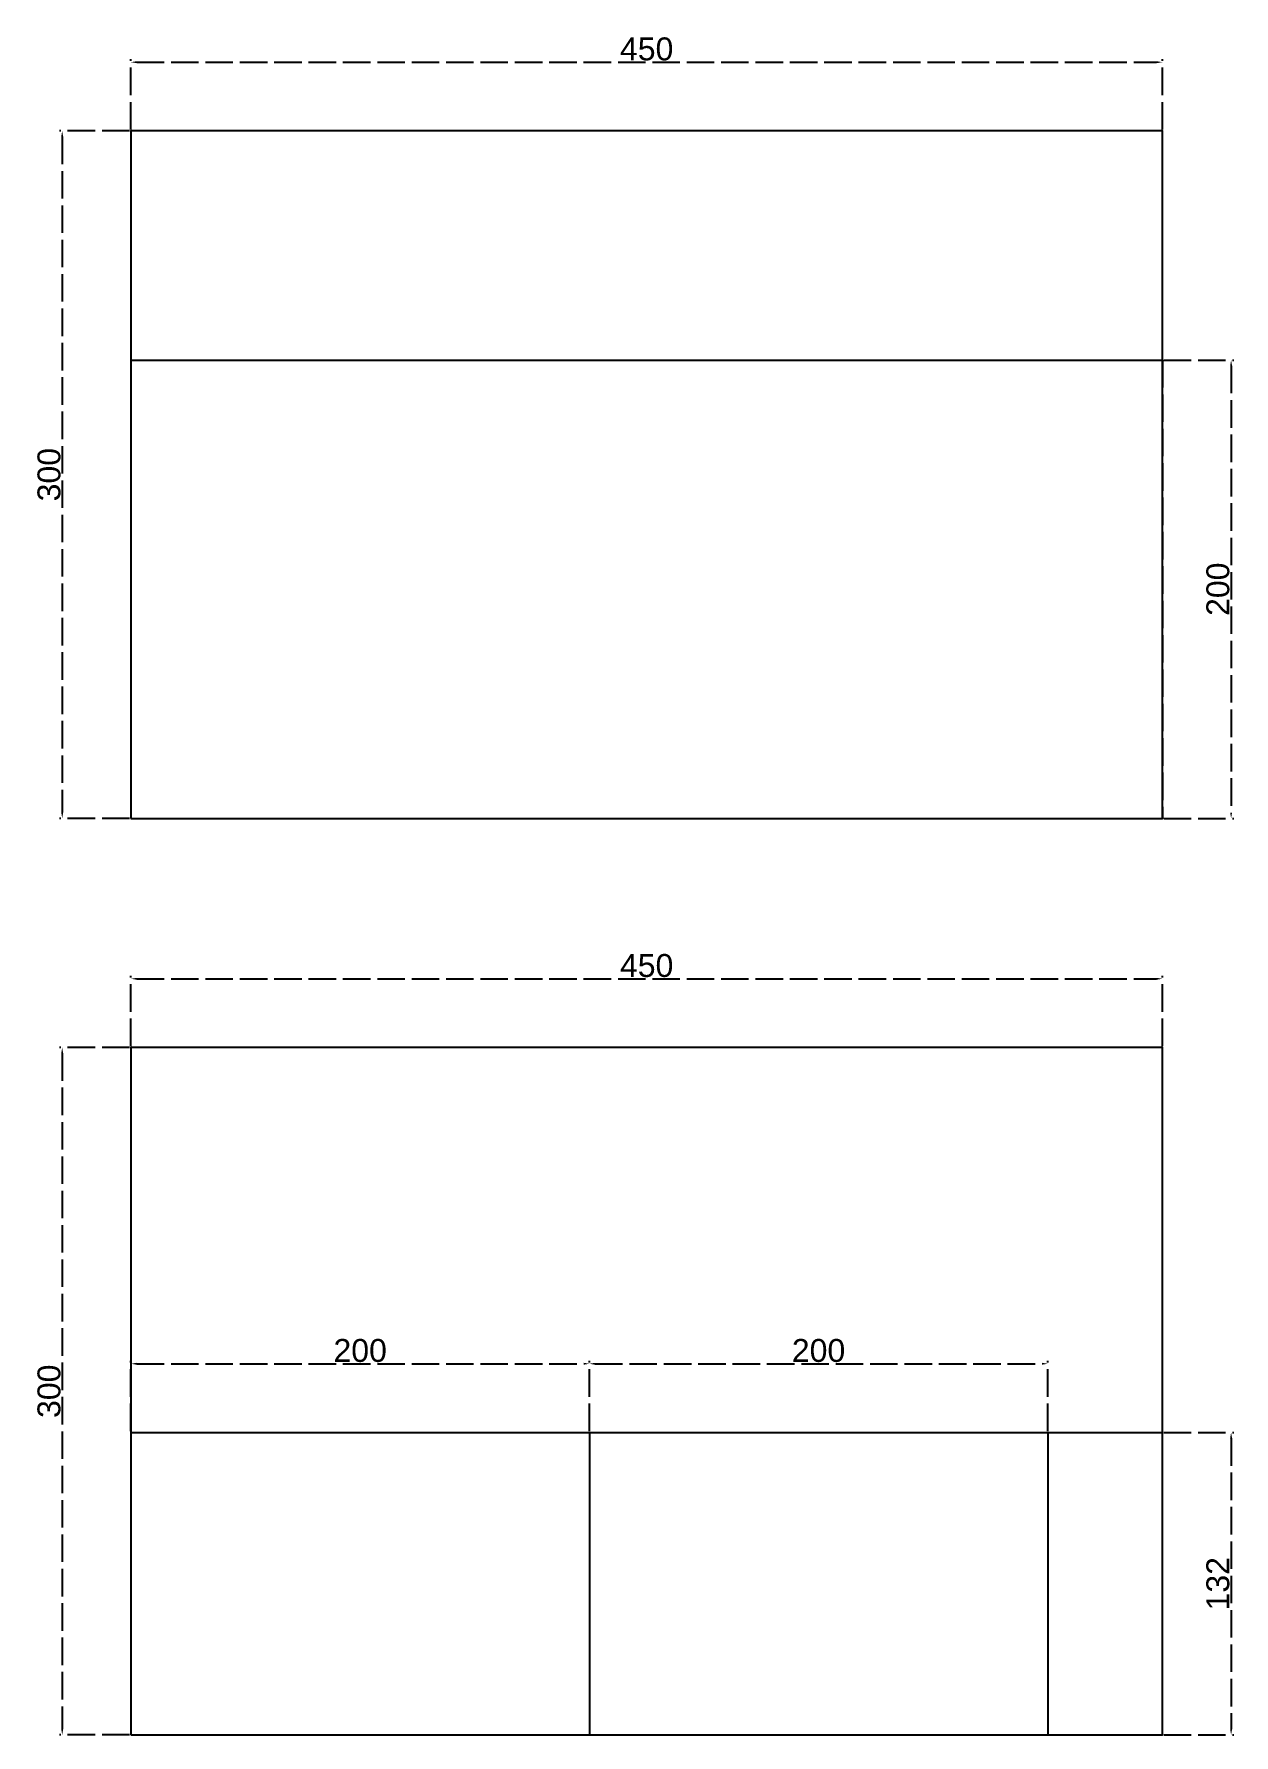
# Model space of a CAD drawing. Header units: millimetres. Extents: x -42 to 481, y 0 to 742.
import ezdxf

# ---------------------------------------------------------------- set-up
doc = ezdxf.new("R2010")
doc.units = ezdxf.units.MM
doc.linetypes.add('ACAD_ISO02W100', pattern=[15, 12, -3])
for name, color, linetype in [('1 Body', 7, 'Continuous'), ('2 Cut', 7, 'Continuous'), ('3 Ano', 7, 'ACAD_ISO02W100')]:
    doc.layers.add(name, color=color, linetype=linetype)
doc.styles.get("Standard").update_dxf_attribs({"font": 'arial.ttf'})
doc.dimstyles.new('Copy of Annotative', dxfattribs={"dimscale": 0, "dimtxt": 10, "dimasz": 2.5, "dimexe": 1.25, "dimexo": 0.625, "dimtad": 1, "dimtxsty": 'Standard', "dimcen": 2.5, "dimadec": 0, "dimazin": 0, "dimtfac": 1, "dimtmove": 0, "dimatfit": 3, "dimfxl": 1, "dimarcsym": 0})

# ---------------------------------------------------------------- blocks, each defined once
blk = doc.blocks.new('*D2')
at = {"layer": '3 Ano', "color": 0, "lineweight": -2, "transparency": 16777216}
for p, q in [((0, 300.62), (0, 331.25)), ((2.5, 330), (447.5, 330)), ((450, 300.62), (450, 331.25))]:
    blk.add_line(p, q, dxfattribs=at)
at = {"layer": '3 Ano', "color": 0, "transparency": 16777216}
for points in [[(2.5, 330.42), (2.5, 329.58), (0, 330)], [(447.5, 330.42), (447.5, 329.58), (450, 330)]]:
    blk.add_solid(points, dxfattribs=at)
at = {"layer": 'Defpoints', "color": 0, "transparency": 16777216}
for p in [(450, 330), (0, 300), (450, 300)]:
    blk.add_point(p, dxfattribs=at)
at = {"layer": '3 Ano', "color": 0, "transparency": 16777216, "insert": (225, 335.73), "char_height": 10, "attachment_point": 5}
blk.add_mtext('450', dxfattribs=at)
blk = doc.blocks.new('*D3')
at = {"layer": '3 Ano', "color": 0, "lineweight": -2, "transparency": 16777216}
for p, q in [((-0.62, 300), (-31.25, 300)), ((-30, 297.5), (-30, 2.5)), ((-0.62, 0), (-31.25, 0))]:
    blk.add_line(p, q, dxfattribs=at)
at = {"layer": '3 Ano', "color": 0, "transparency": 16777216}
for points in [[(-30.42, 297.5), (-29.58, 297.5), (-30, 300)], [(-30.42, 2.5), (-29.58, 2.5), (-30, 0)]]:
    blk.add_solid(points, dxfattribs=at)
at = {"layer": 'Defpoints', "color": 0, "transparency": 16777216}
for p in [(0, 300), (-30, 0), (0, 0)]:
    blk.add_point(p, dxfattribs=at)
at = {"layer": '3 Ano', "color": 0, "transparency": 16777216, "insert": (-35.73, 150), "char_height": 10, "attachment_point": 5, "rotation": 90}
blk.add_mtext('300', dxfattribs=at)
blk = doc.blocks.new('*D4')
at = {"layer": '3 Ano', "color": 0, "lineweight": -2, "transparency": 16777216}
for p, q in [((0, 700.62), (0, 731.25)), ((2.5, 730), (447.5, 730)), ((450, 700.62), (450, 731.25))]:
    blk.add_line(p, q, dxfattribs=at)
at = {"layer": '3 Ano', "color": 0, "transparency": 16777216}
for points in [[(2.5, 730.42), (2.5, 729.58), (0, 730)], [(447.5, 730.42), (447.5, 729.58), (450, 730)]]:
    blk.add_solid(points, dxfattribs=at)
at = {"layer": 'Defpoints', "color": 0, "transparency": 16777216}
for p in [(450, 730), (0, 700), (450, 700)]:
    blk.add_point(p, dxfattribs=at)
at = {"layer": '3 Ano', "color": 0, "transparency": 16777216, "insert": (225, 735.73), "char_height": 10, "attachment_point": 5}
blk.add_mtext('450', dxfattribs=at)
blk = doc.blocks.new('*D5')
at = {"layer": '3 Ano', "color": 0, "lineweight": -2, "transparency": 16777216}
for p, q in [((-0.62, 700), (-31.25, 700)), ((-30, 697.5), (-30, 402.5)), ((-0.62, 400), (-31.25, 400))]:
    blk.add_line(p, q, dxfattribs=at)
at = {"layer": '3 Ano', "color": 0, "transparency": 16777216}
for points in [[(-30.42, 697.5), (-29.58, 697.5), (-30, 700)], [(-30.42, 402.5), (-29.58, 402.5), (-30, 400)]]:
    blk.add_solid(points, dxfattribs=at)
at = {"layer": 'Defpoints', "color": 0, "transparency": 16777216}
for p in [(0, 700), (-30, 400), (0, 400)]:
    blk.add_point(p, dxfattribs=at)
at = {"layer": '3 Ano', "color": 0, "transparency": 16777216, "insert": (-35.73, 550), "char_height": 10, "attachment_point": 5, "rotation": 90}
blk.add_mtext('300', dxfattribs=at)
blk = doc.blocks.new('*D7')
at = {"layer": '3 Ano', "color": 0, "lineweight": -2, "transparency": 16777216}
for p, q in [((450.62, 600), (481.25, 600)), ((480, 597.5), (480, 402.5)), ((450.62, 400), (481.25, 400))]:
    blk.add_line(p, q, dxfattribs=at)
at = {"layer": '3 Ano', "color": 0, "transparency": 16777216}
for points in [[(479.58, 597.5), (480.42, 597.5), (480, 600)], [(479.58, 402.5), (480.42, 402.5), (480, 400)]]:
    blk.add_solid(points, dxfattribs=at)
at = {"layer": 'Defpoints', "color": 0, "transparency": 16777216}
for p in [(450, 600), (450, 400), (480, 400)]:
    blk.add_point(p, dxfattribs=at)
at = {"layer": '3 Ano', "color": 0, "transparency": 16777216, "insert": (474.27, 500), "char_height": 10, "attachment_point": 5, "rotation": 90}
blk.add_mtext('200', dxfattribs=at)
blk = doc.blocks.new('*D8')
at = {"layer": '3 Ano', "color": 0, "lineweight": -2, "transparency": 16777216}
for p, q in [((450.62, 132), (481.25, 132)), ((480, 129.5), (480, 2.5)), ((450.62, 0), (481.25, 0))]:
    blk.add_line(p, q, dxfattribs=at)
at = {"layer": '3 Ano', "color": 0, "transparency": 16777216}
for points in [[(479.58, 129.5), (480.42, 129.5), (480, 132)], [(479.58, 2.5), (480.42, 2.5), (480, 0)]]:
    blk.add_solid(points, dxfattribs=at)
at = {"layer": 'Defpoints', "color": 0, "transparency": 16777216}
for p in [(450, 132), (450, 0), (480, 0)]:
    blk.add_point(p, dxfattribs=at)
at = {"layer": '3 Ano', "color": 0, "transparency": 16777216, "insert": (474.27, 66), "char_height": 10, "attachment_point": 5, "rotation": 90}
blk.add_mtext('132', dxfattribs=at)
blk = doc.blocks.new('*D9')
at = {"layer": '3 Ano', "color": 0, "lineweight": -2, "transparency": 16777216}
for p, q in [((0, 132.62), (0, 163.25)), ((2.5, 162), (197.5, 162)), ((200, 132.62), (200, 163.25))]:
    blk.add_line(p, q, dxfattribs=at)
at = {"layer": '3 Ano', "color": 0, "transparency": 16777216}
for points in [[(2.5, 162.42), (2.5, 161.58), (0, 162)], [(197.5, 162.42), (197.5, 161.58), (200, 162)]]:
    blk.add_solid(points, dxfattribs=at)
at = {"layer": 'Defpoints', "color": 0, "transparency": 16777216}
for p in [(200, 162), (0, 132), (200, 132)]:
    blk.add_point(p, dxfattribs=at)
at = {"layer": '3 Ano', "color": 0, "transparency": 16777216, "insert": (100, 167.73), "char_height": 10, "attachment_point": 5}
blk.add_mtext('200', dxfattribs=at)
blk = doc.blocks.new('*D10')
at = {"layer": '3 Ano', "color": 0, "lineweight": -2, "transparency": 16777216}
for p, q in [((200, 132.62), (200, 163.25)), ((202.5, 162), (397.5, 162)), ((400, 132.62), (400, 163.25))]:
    blk.add_line(p, q, dxfattribs=at)
at = {"layer": '3 Ano', "color": 0, "transparency": 16777216}
for points in [[(202.5, 162.42), (202.5, 161.58), (200, 162)], [(397.5, 162.42), (397.5, 161.58), (400, 162)]]:
    blk.add_solid(points, dxfattribs=at)
at = {"layer": 'Defpoints', "color": 0, "transparency": 16777216}
for p in [(400, 162), (200, 132), (400, 132)]:
    blk.add_point(p, dxfattribs=at)
at = {"layer": '3 Ano', "color": 0, "transparency": 16777216, "insert": (300, 167.73), "char_height": 10, "attachment_point": 5}
blk.add_mtext('200', dxfattribs=at)

msp = doc.modelspace()

# ---------------------------------------------------------------- linework, layer by layer
at = {"layer": '1 Body'}
for points in [[(0, 400), (450, 400), (450, 700), (0, 700)], [(0, 0), (450, 0), (450, 300), (0, 300)]]:
    msp.add_lwpolyline(points, close=True, dxfattribs=at)
at = {"layer": '2 Cut'}
for p, q in [((0, 600), (450, 600)), ((0, 132), (450, 132)), ((200, 132), (200, 0)), ((400, 132), (400, 0))]:
    msp.add_line(p, q, dxfattribs=at)
at = {"layer": '3 Ano'}
msp.add_line((450, 600), (450, 400), dxfattribs=at)

# ---------------------------------------------------------------- dimensions: what is measured, and where the dimension line sits
for base, p1, p2, picture, middle in [((450, 730), (0, 700), (450, 700), '*D4', (225, 735.731)), ((450, 330), (0, 300), (450, 300), '*D2', (225, 335.731)), ((200, 162), (0, 132), (200, 132), '*D9', (100, 167.731)), ((400, 162), (200, 132), (400, 132), '*D10', (300, 167.731))]:
    dim = msp.add_linear_dim(base=base, p1=p1, p2=p2, dimstyle='Copy of Annotative', dxfattribs=at)
    dim.commit()
    dim.dimension.update_dxf_attribs({"geometry": picture, "text_midpoint": middle})
for base, p1, p2, picture, middle in [((-30, 400), (0, 700), (0, 400), '*D5', (-35.734, 550)), ((480, 400), (450, 600), (450, 400), '*D7', (474.269, 500)), ((-30, 0), (0, 300), (0, 0), '*D3', (-35.734, 150)), ((480, 0), (450, 132), (450, 0), '*D8', (474.266, 66))]:
    dim = msp.add_linear_dim(base=base, p1=p1, p2=p2, angle=90, dimstyle='Copy of Annotative', dxfattribs=at)
    dim.commit()
    dim.dimension.update_dxf_attribs({"geometry": picture, "text_midpoint": middle})

doc.saveas('drawing.dxf')
